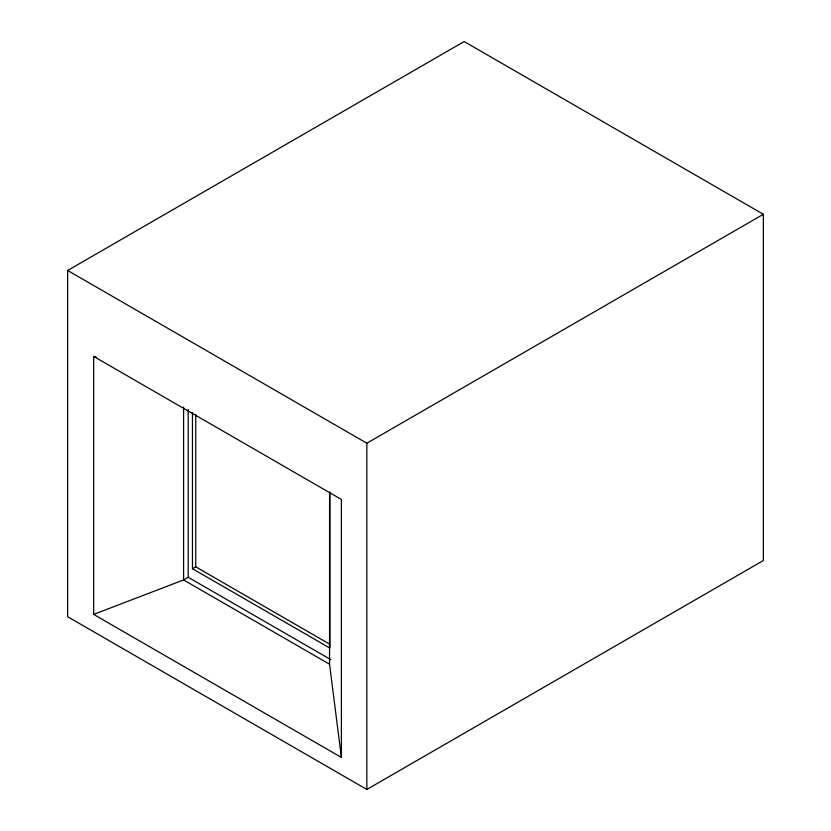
<?xml version="1.0" encoding="UTF-8"?>
<svg xmlns="http://www.w3.org/2000/svg" width="831" height="831" viewBox="0 0 831 831"><rect width="100%" height="100%" fill="white"/><g stroke="black" fill="none" stroke-linecap="round" stroke-linejoin="round"><path stroke-width="1.25" d="M67.643 270.47L464.155 41.55L763.357 214.284L763.357 560.53L366.845 789.45L67.643 616.716L67.643 270.47L366.845 443.214L763.357 214.284M192.46 412.55L192.46 568.736L195.752 566.835L329.824 644.243M330.8 659.617L188.19 577.275L183.589 579.934L93.654 614.4L93.654 356.406L96.116 357.122M93.654 356.406L341.396 499.452L341.396 757.436L93.654 614.4M192.46 568.736L329.897 648.076L329.897 491.89M341.396 757.436L329.564 664.218L183.589 579.934L183.589 407.034M366.845 443.214L366.845 789.45M329.564 492.606L329.564 664.218M195.752 414.524L195.752 566.835M188.19 409.538L188.19 577.275"/></g></svg>
